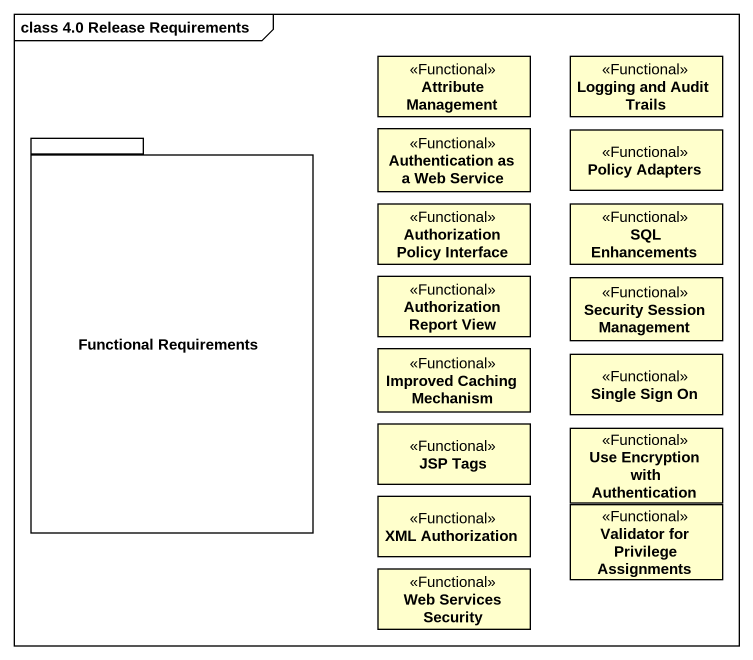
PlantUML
@startuml
mainframe class 4.0 Release Requirements
hide circle
hide empty members
class "Attribute Management" as Attribute_Management <<Functional>>
class "Logging and Audit Trails" as Logging_and_Audit_Trails <<Functional>>
package "Functional Requirements" as Functional_Requirements {
}
class "Authentication as a Web Service" as Authentication_as_a_Web <<Functional>>
class "Policy Adapters" as Policy_Adapters <<Functional>>
class "Authorization Policy Interface" as Authorization_Policy <<Functional>>
class "SQL Enhancements" as SQL_Enhancements <<Functional>>
class "Authorization Report View" as Authorization_Report_View <<Functional>>
class "Security Session Management" as Security_Session_Management <<Functional>>
class "Improved Caching Mechanism" as Improved_Caching_Mechanism <<Functional>>
class "Single Sign On" as Single_Sign_On <<Functional>>
class "JSP Tags" as JSP_Tags <<Functional>>
class "Use Encryption with Authentication" as Use_Encryption_with <<Functional>>
class "XML Authorization" as XML_Authorization <<Functional>>
class "Validator for Privilege Assignments" as Validator_for_Privilege <<Functional>>
class "Web Services Security" as Web_Services_Security <<Functional>>
@enduml
